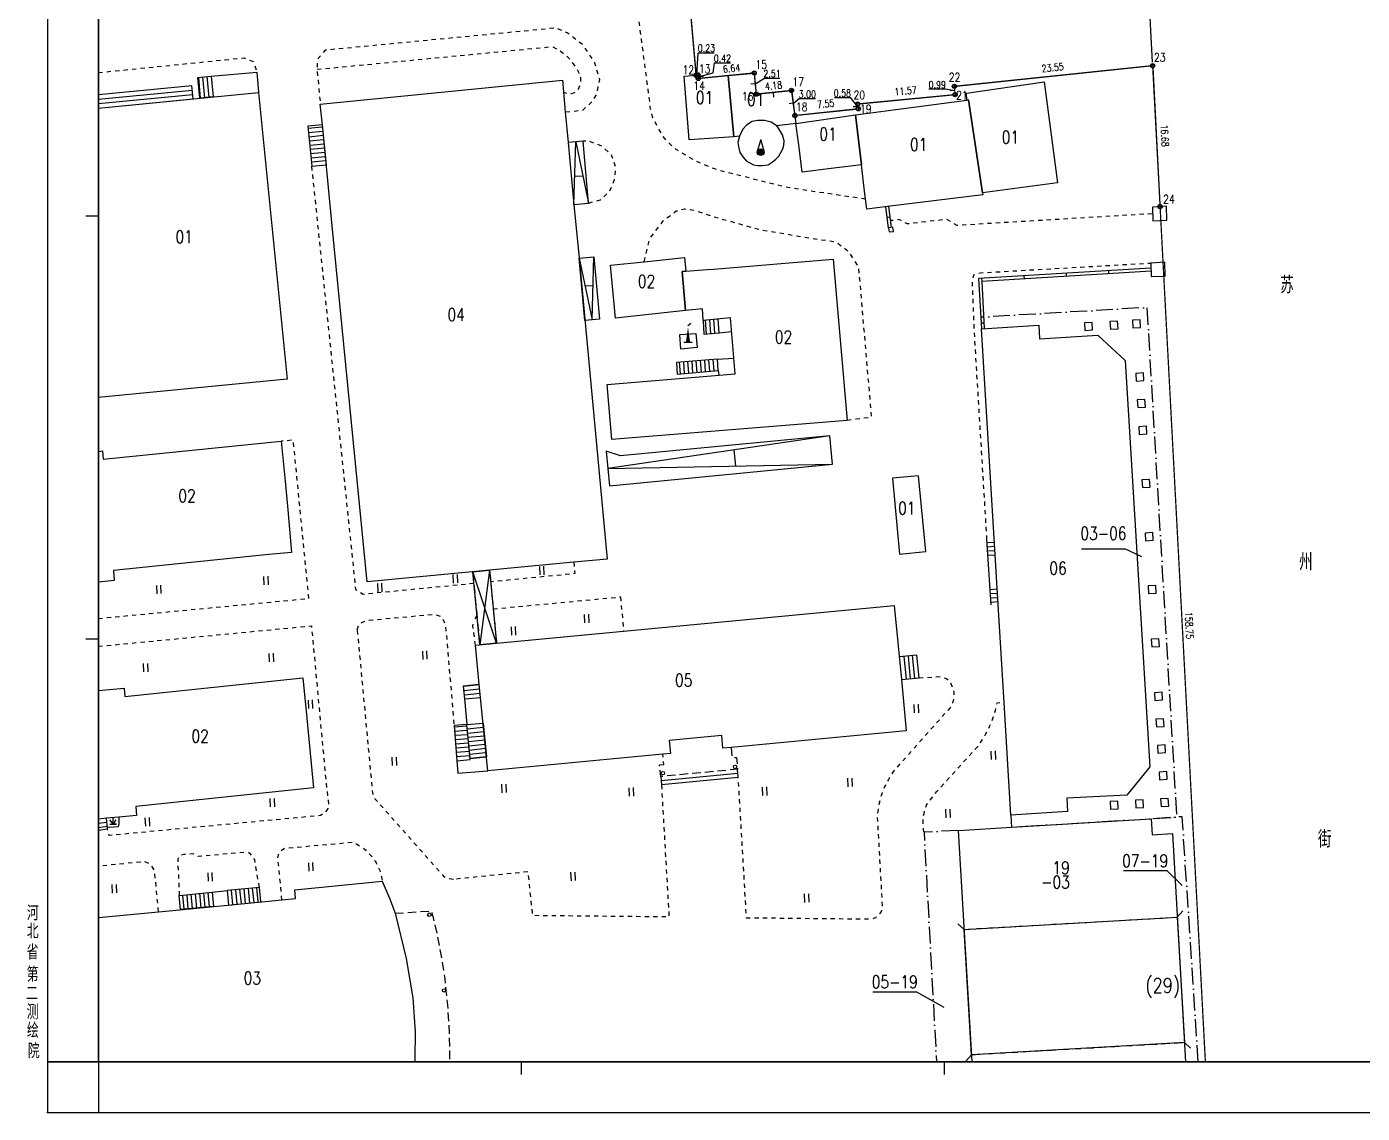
# Model space of a CAD drawing. Extents: x -9390 to -4743, y 24196 to 25839.
# Drawn here: x -7251.2 to -6935.4, y 24814.1 to 25071 of the extents above; entities that cross this region are included whole.
import ezdxf
from ezdxf.enums import TextEntityAlignment as Align

# ---------------------------------------------------------------- set-up
doc = ezdxf.new("R2010")
doc.units = 0
doc.header["$MEASUREMENT"] = 0
for name, pattern in [('X5', [3, 2, -1]), ('X6', [2, 1, -1]), ('X87', [7, 5, -2]), ('X94', [6, 4, -1, 0, -1])]:
    doc.linetypes.add(name, pattern=pattern)
doc.layers.get('0').update_dxf_attribs({"linetype": 'CONTINUOUS'})
for name, color, linetype in [('BOUND', 7, 'CONTINUOUS'), ('DLDW', 14, 'CONTINUOUS'), ('DLSS', 5, 'CONTINUOUS'), ('JMD', 6, 'CONTINUOUS'), ('JZD', 1, 'CONTINUOUS'), ('TK', 7, 'CONTINUOUS'), ('YZH', 2, 'CONTINUOUS'), ('ZBTZ', 5, 'CONTINUOUS'), ('飘楼', 20, 'CONTINUOUS')]:
    doc.layers.add(name, color=color, linetype=linetype)
doc.styles.add('HZ', font='rs', dxfattribs={"width": 0.8, "bigfont": 'hztxt'})
doc.linetypes.add('X71', pattern='A,5,[150,symbolx.shx,S=1,R=0,X=0,Y=1],5', length=10)
doc.linetypes.add('X72', pattern='A,5,[150,symbolx.shx,S=1,R=0,X=0,Y=0],5', length=10)

# ---------------------------------------------------------------- blocks, each defined once
blk = doc.blocks.new('GC095')
for p, q in [((0, 4), (0.7, 4.5)), ((-1, 0), (1, 0)), ((-0.5, 0), (0.5, 0))]:
    blk.add_line(p, q)
blk.add_solid([(-0.5, 0), (0, 3.6), (0.5, 0)])
blk = doc.blocks.new('GC520')
for p, q in [((-0.56, -1), (-0.56, 1)), ((0.44, -1), (0.44, 1))]:
    blk.add_line(p, q)
blk = doc.blocks.new('GC124')
for p, q in [((0, -0.8), (-0.75, 0.2)), ((0, -0.8), (0, 0.8)), ((0, -0.8), (0.75, 0.2)), ((-0.8, -0.8), (0.75, -0.8)), ((0.8, -0.8), (0, -0.8))]:
    blk.add_line(p, q)
blk = doc.blocks.new('GC091')
for p, q in [((-0.79, -0.01), (0.01, 2.79)), ((0.01, 2.79), (0.81, -0.01))]:
    blk.add_line(p, q)
at = {"const_width": 0.8, "flags": 128}
blk.add_lwpolyline([(-0.39, -0.01, 1), (0.41, -0.01, 1)], format="xyb", close=True, dxfattribs=at)
blk.add_circle((0.01, -0.01), 0.8)
blk.add_point((0.01, 2.79))
blk = doc.blocks.new('A$C66C8112C')
at = {"linetype": 'CONTINUOUS'}
for p, q in [((12.15, 424.15), (12.15, 0.15)), ((12.15, 424.15), (12.15, 0.15)), ((524.15, 12.15), (0.15, 12.15)), ((0.15, 12.15), (524.15, 12.15)), ((0.15, 12.15), (524.15, 12.15))]:
    blk.add_line(p, q, dxfattribs=at)
at = {"linetype": 'CONTINUOUS', "const_width": 0.3, "flags": 128}
blk.add_lwpolyline([(0.15, 0.15), (524.15, 0.15), (524.15, 424.15), (0.15, 424.15)], close=True, dxfattribs=at)
at = {"linetype": 'CONTINUOUS', "flags": 128}
for points in [[(9.15, 212.15), (12.15, 212.15)], [(9.15, 112.15), (12.15, 112.15)], [(112.15, 9.15), (112.15, 12.15)], [(212.15, 9.15), (212.15, 12.15)]]:
    blk.add_lwpolyline(points, dxfattribs=at)

msp = doc.modelspace()

# ---------------------------------------------------------------- linework, layer by layer
at = {"linetype": 'CONTINUOUS', "flags": 128}
for points in [[(-7092.72, 25059.54), (-7092.76, 25060.74)], [(-7092.42, 25059.14), (-7091.17, 25059.3)], [(-7078.89, 25057.51), (-7079.99, 25057.38)], [(-7074.66, 25055.45), (-7074.59, 25054.29)], [(-7031.78, 25055.88), (-7032.86, 25055.82)], [(-7070, 25052.87), (-7070.94, 25052.71)], [(-7055.81, 25052.09), (-7054.62, 25052.14)]]:
    msp.add_lwpolyline(points, dxfattribs=at)
at = {"layer": 'BOUND', "linetype": 'CONTINUOUS', "flags": 128}
for points in [[(-7234.21, 25051.76), (-7211.82, 25053.91), (-7212.11, 25057), (-7234.21, 25054.84)], [(-7232.08, 24881.33), (-7232.29, 24883.87), (-7234.21, 24883.67)], [(-7234.21, 24881.07), (-7232.08, 24881.33)]]:
    msp.add_lwpolyline(points, dxfattribs=at)
for points in [[(-7210.67, 25058.98), (-7207.58, 25059.28), (-7207.11, 25054.37), (-7210.21, 25054.07)], [(-7184.68, 25047.47), (-7183.74, 25038.01), (-7180.31, 25038.34), (-7181.26, 25047.8)], [(-7091.05, 24998.32), (-7087.43, 24998.64), (-7087.69, 25001.88), (-7091.24, 25001.56)], [(-7097.37, 24988.84), (-7087.66, 24989.69), (-7087.86, 24992.36), (-7097.57, 24991.59)], [(-7141.73, 24942.48), (-7140.08, 24925.23), (-7144.06, 24924.86), (-7145.71, 24942.1)], [(-7147.94, 24915.08), (-7147.69, 24912.06), (-7143.86, 24912.43), (-7144.15, 24915.48)], [(-7150.11, 24905.77), (-7149.44, 24897.47), (-7146.31, 24897.72), (-7147.12, 24905.99)], [(-7146.34, 24897.99), (-7147.12, 24905.99), (-7143.27, 24906.36), (-7142.49, 24898.4)], [(-7196.15, 24867.51), (-7203.8, 24866.8), (-7203.47, 24863.34), (-7195.83, 24864.07)], [(-7215.08, 24865.63), (-7207.34, 24866.41), (-7207, 24863), (-7214.81, 24862.26)], [(-7029.5, 24857.59), (-6979.18, 24860.47), (-6977.48, 24830.85), (-7027.81, 24827.96)]]:
    msp.add_lwpolyline(points, close=True, dxfattribs=at)
at = {"layer": 'DLDW', "linetype": 'CONTINUOUS', "flags": 128}
for points in [[(-7073.56, 25047.21), (-7073.81, 25047.53), (-7075.19, 25048.45), (-7076.76, 25048.79), (-7078.41, 25048.82), (-7079.68, 25048.53), (-7080.96, 25047.72), (-7081.87, 25046.72), (-7082.66, 25045.09), (-7083, 25043.63), (-7082.89, 25042.62), (-7082.54, 25041.21), (-7081.8, 25040.12), (-7081.05, 25039.28), (-7080.24, 25038.76), (-7079.36, 25038.36), (-7078.29, 25038.15), (-7077.27, 25038.13), (-7075.88, 25038.36), (-7074.92, 25038.92), (-7074.02, 25039.66), (-7073.31, 25040.35), (-7072.39, 25042.11), (-7072.18, 25043), (-7072.1, 25044.01), (-7072.45, 25045.41)], [(-7121.77, 25028.95), (-7118.33, 25029.27), (-7119.58, 25043.93), (-7123.14, 25043.6)], [(-7120.58, 25016.23), (-7117.1, 25016.56), (-7115.77, 25001.82), (-7119.2, 25001.5)]]:
    msp.add_lwpolyline(points, close=True, dxfattribs=at)
for points in [[(-7121.77, 25028.95), (-7121.36, 25043.76), (-7118.33, 25029.27)], [(-7121.58, 25035.61), (-7119.68, 25035.74)], [(-7120.58, 25016.23), (-7117.48, 25001.66), (-7117.1, 25016.56)], [(-7119.19, 25009.7), (-7117.28, 25009.81)], [(-7092.69, 24995.11), (-7096.5, 24994.73), (-7096.75, 24998.23), (-7092.95, 24998.42), (-7092.69, 24995.11)], [(-7110.77, 24969.56), (-7114.19, 24970.63), (-7113.41, 24962.48), (-7060.64, 24967.53), (-7061.29, 24974.3), (-7110.77, 24969.56)], [(-7061.29, 24974.3), (-7113.8, 24966.56), (-7060.64, 24967.53)], [(-7083.96, 24970.96), (-7083.56, 24967.11)]]:
    msp.add_lwpolyline(points, dxfattribs=at)
at = {"layer": 'DLSS', "linetype": 'X6', "flags": 128}
for points in [[(-7052.85, 25030.2), (-7071.29, 25032.95), (-7086.78, 25036.81), (-7089.6, 25037.75), (-7093, 25039.18), (-7097.65, 25041.96), (-7099.85, 25043.93), (-7100.83, 25045.26), (-7101.91, 25047.08), (-7103.18, 25049.67), (-7103.66, 25051.52), (-7103.88, 25053.34), (-7107.37, 25079.87), (-7096.11, 25096.18)], [(-7123.76, 25050.87), (-7119.67, 25051.24), (-7117.58, 25053.18), (-7116.43, 25054.88), (-7115.7, 25058.46), (-7116.82, 25062.43), (-7119.63, 25066.65), (-7123.41, 25069.56), (-7126.1, 25070.66), (-7180.62, 25065.41), (-7182.46, 25063.22), (-7182.51, 25060.91), (-7181.74, 25052.69)], [(-7234.21, 25060.13), (-7199.77, 25063.62), (-7197.59, 25062.73), (-7196.72, 25060.22)], [(-7182.51, 25060.91), (-7126.96, 25066.27), (-7125.2, 25065.42), (-7122.92, 25063.5), (-7121.16, 25061.07), (-7120.71, 25060.22), (-7120.48, 25059.54), (-7120.24, 25058.98), (-7120.22, 25058.27), (-7120.45, 25057.07), (-7120.63, 25056.51), (-7121.34, 25055.58), (-7121.91, 25055.26), (-7122.46, 25055.11), (-7123.02, 25055.07), (-7123.41, 25055.13), (-7124.16, 25055.45)], [(-7118.33, 25029.27), (-7115.47, 25030.09), (-7113.29, 25032.1), (-7112.17, 25034.88), (-7111.9, 25037.85), (-7112.92, 25040.64), (-7115.08, 25042.69), (-7117.85, 25043.79), (-7119.58, 25043.93)], [(-7145.44, 24939.34), (-7171.58, 24936.79), (-7173.32, 24937.84), (-7183.74, 25038.01)], [(-7105.18, 25015.43), (-7104.33, 25019.13), (-7103.72, 25021.04), (-7100.61, 25025.17), (-7097.59, 25027.42), (-7095.67, 25027.91), (-7093.08, 25027.54), (-7089.21, 25026.21), (-7077.67, 25022.97), (-7065.57, 25020.97), (-7059.85, 25020.12), (-7056.95, 25017.98), (-7054.52, 25014.1), (-7051.48, 24978.64), (-7057.21, 24977.91)], [(-6985.1, 25026.76), (-7031.16, 25023.99), (-7033.67, 25025.43), (-7043.04, 25024.34), (-7044.86, 25025.37), (-7046.91, 25025.13)], [(-7024.14, 24949.72), (-7027.16, 24999.48), (-7027.59, 25010.92), (-7027.26, 25012.29), (-7025.65, 25012.8), (-6985.43, 25015.11)], [(-7234.21, 24931.1), (-7184.45, 24935.82), (-7188.13, 24973.24), (-7190.97, 24972.99)], [(-7121.83, 24944.38), (-7121.57, 24941.68), (-7141.46, 24939.73)], [(-7140.85, 24933.35), (-7110.8, 24936.18)], [(-7110.8, 24936.18), (-7110.03, 24928.08)], [(-7173.04, 24928.39), (-7172.56, 24929.78), (-7170.9, 24930.62), (-7154.75, 24932.09), (-7152.99, 24931.48), (-7152.17, 24929.63), (-7150.11, 24905.77)], [(-7144.72, 24931.8), (-7144.85, 24931.65), (-7145.44, 24930.55)], [(-7234.21, 24924.51), (-7183.84, 24929.35), (-7180.37, 24892.04)], [(-7173.01, 24928.27), (-7169.41, 24889.77), (-7168.84, 24888.47), (-7152.6, 24870.17), (-7152.16, 24869.94), (-7151.7, 24869.74), (-7151.22, 24869.6), (-7150.73, 24869.51), (-7150.23, 24869.47), (-7149.73, 24869.48), (-7149.58, 24869.49)], [(-7145.05, 24924.76), (-7145.67, 24929.31), (-7145.44, 24930.55)], [(-7040.2, 24917.02), (-7035.76, 24917.34), (-7035.26, 24917.3), (-7034.76, 24917.22), (-7034.28, 24917.08), (-7033.82, 24916.9), (-7033.38, 24916.66), (-7033.1, 24916.49), (-7032.23, 24914.65), (-7032.21, 24914.57), (-7032.08, 24914.09), (-7032, 24913.6), (-7031.96, 24913.1), (-7031.97, 24912.6), (-7032.03, 24912.1), (-7032.14, 24911.61), (-7032.29, 24911.14), (-7032.48, 24910.68), (-7032.72, 24910.24), (-7032.99, 24909.82), (-7033.31, 24909.43), (-7033.66, 24909.08), (-7045.82, 24895.44), (-7046.06, 24895.12), (-7046.36, 24894.72), (-7046.64, 24894.31), (-7046.92, 24893.89), (-7047.18, 24893.47), (-7047.44, 24893.03), (-7047.68, 24892.6), (-7047.91, 24892.15), (-7048.13, 24891.71), (-7048.34, 24891.25), (-7048.54, 24890.79), (-7048.73, 24890.33), (-7048.9, 24889.86), (-7049.07, 24889.39), (-7049.22, 24888.91), (-7049.36, 24888.43), (-7049.49, 24887.95), (-7049.6, 24887.46), (-7049.71, 24886.97), (-7049.8, 24886.48), (-7049.88, 24885.99), (-7049.94, 24885.49), (-7050, 24885), (-7050.04, 24884.5), (-7050.07, 24884), (-7048.92, 24863.28), (-7048.92, 24863.24), (-7048.93, 24862.74), (-7049.02, 24862.25), (-7049.19, 24861.78), (-7049.43, 24861.34), (-7049.74, 24860.95), (-7050.11, 24860.61), (-7050.53, 24860.34), (-7050.99, 24860.14), (-7051.47, 24860.01), (-7051.97, 24859.97), (-7080.99, 24860.27), (-7082.93, 24893.48)], [(-7039.02, 24880.55), (-7039.11, 24881.04), (-7039.18, 24881.53), (-7039.23, 24882.03), (-7039.25, 24882.53), (-7039.25, 24883.03), (-7039.23, 24883.53), (-7039.18, 24884.03), (-7039.11, 24884.52), (-7039.02, 24885.01), (-7038.9, 24885.5), (-7038.76, 24885.98), (-7038.6, 24886.45), (-7038.42, 24886.92), (-7038.21, 24887.37), (-7038.19, 24887.43), (-7036, 24890.17), (-7026.32, 24900.85), (-7026.02, 24901.25), (-7025.73, 24901.66), (-7025.45, 24902.07), (-7025.18, 24902.49), (-7024.91, 24902.91), (-7024.66, 24903.34), (-7024.41, 24903.78), (-7024.17, 24904.22), (-7023.94, 24904.66), (-7023.72, 24905.11), (-7023.51, 24905.56), (-7023.31, 24906.02), (-7023.12, 24906.48), (-7022.93, 24906.95), (-7022.76, 24907.42), (-7022.59, 24907.89), (-7022.44, 24908.36), (-7022.29, 24908.84), (-7022.15, 24909.32), (-7022.03, 24909.81), (-7021.91, 24910.29), (-7021.8, 24910.78), (-7021.73, 24911.15), (-7020.11, 24911.24)], [(-7180.38, 24892.15), (-7179.74, 24886.77), (-7179.77, 24886.66), (-7179.96, 24886.2), (-7180.21, 24885.77), (-7180.52, 24885.37), (-7180.87, 24885.02), (-7181.28, 24884.73), (-7181.71, 24884.49), (-7231.64, 24879.79), (-7232.08, 24881.33)], [(-7101.1, 24891.74), (-7099.31, 24860.52), (-7131.54, 24860.84), (-7132.6, 24871.2), (-7149.58, 24869.49)], [(-7190.81, 24864.55), (-7191.78, 24874.68), (-7191.46, 24875.94), (-7190.15, 24876.78), (-7174.03, 24878.21), (-7173.58, 24878), (-7173.14, 24877.77), (-7172.7, 24877.53), (-7172.28, 24877.26), (-7171.87, 24876.98), (-7171.47, 24876.68), (-7171.08, 24876.36), (-7170.71, 24876.02), (-7170.35, 24875.67), (-7170.01, 24875.31), (-7169.68, 24874.93), (-7169.37, 24874.54), (-7169.08, 24874.13), (-7168.81, 24873.71), (-7168.55, 24873.29), (-7168.31, 24872.85), (-7168.09, 24872.4), (-7167.89, 24871.94), (-7167.71, 24871.47), (-7167.56, 24871), (-7167.42, 24870.52), (-7167.3, 24870.03), (-7167.2, 24869.54), (-7167.12, 24869.05), (-7167.11, 24868.95)], [(-7196.15, 24867.51), (-7197.23, 24874.06), (-7197.88, 24875.01), (-7198.4, 24875.6), (-7199.32, 24875.82), (-7210.59, 24874.82), (-7211.14, 24875.14), (-7211.72, 24875.42), (-7212.62, 24875.38), (-7214.03, 24875.27), (-7215.04, 24875.01), (-7215.46, 24874.16), (-7215.08, 24865.63)], [(-7220, 24861.76), (-7220.93, 24871.53), (-7221.81, 24872.91), (-7223.35, 24873.59), (-7234.21, 24872.51)]]:
    msp.add_lwpolyline(points, dxfattribs=at)
at = {"layer": 'JMD', "linetype": 'CONTINUOUS'}
for points in [[(-7181.74, 25052.69), (-7124.52, 25058.31), (-7123.82, 25050.86), (-7123.14, 25043.6), (-7121.77, 25028.95), (-7120.58, 25016.23), (-7113.92, 24945.14), (-7121.83, 24944.38), (-7170.67, 24939.71), (-7178.92, 25023.94), (-7181.26, 25047.8)], [(-7092.92, 25059.52), (-7092.47, 25059.58), (-7092.39, 25058.74), (-7085.33, 25059.43), (-7085.33, 25059.43), (-7083.99, 25044.98), (-7094.52, 25044.22), (-7095.75, 25059.25)], [(-7085.33, 25059.43), (-7085.33, 25059.43), (-7079.17, 25060.03), (-7078.68, 25055.05), (-7070.36, 25055.91), (-7069.3, 25048.09), (-7073.81, 25047.53), (-7075.19, 25048.45), (-7076.76, 25048.79), (-7078.41, 25048.82), (-7079.68, 25048.53), (-7080.96, 25047.72), (-7081.87, 25046.72), (-7082.66, 25045.09), (-7083.99, 25044.98)], [(-7029.01, 25055.3), (-7010.59, 25057.95), (-7007.48, 25034.09), (-7025.19, 25031.68), (-7028.47, 25053.7), (-7028.91, 25053.65)], [(-7055.2, 25050.12), (-7028.91, 25053.65), (-7028.47, 25053.7), (-7025.19, 25031.68), (-7025.14, 25031.23), (-7047.68, 25028.45), (-7052.57, 25027.85), (-7053.08, 25032.12), (-7053.83, 25038.35)], [(-7069.3, 25048.09), (-7055.2, 25050.12), (-7053.83, 25038.35), (-7060.31, 25037.55), (-7067.8, 25036.63), (-7068.63, 25043.06)], [(-7113.94, 24986.37), (-7083.68, 24988.92), (-7084.77, 25002.14), (-7091.24, 25001.56), (-7091.38, 25004.29), (-7095.41, 25003.86), (-7096.23, 25013.08), (-7095.35, 25013.15), (-7090.26, 25013.57), (-7088.8, 25013.68), (-7060.51, 25015.99), (-7057.21, 24977.91), (-7112.82, 24973.39)], [(-7113.14, 25014.62), (-7105.18, 25015.43), (-7095.63, 25016.41), (-7095.35, 25013.15), (-7096.23, 25013.08), (-7095.41, 25003.86), (-7111.96, 25002.08)], [(-7025.47, 24999.58), (-7011.9, 25000.41), (-7011.71, 24997.18), (-6997.91, 24998.05), (-6991.49, 24992.06), (-6985.65, 24895.98), (-6991.04, 24889.35), (-7005.23, 24888.62), (-7005.07, 24885.43), (-7018.49, 24884.61), (-7020.11, 24911.24), (-7021.51, 24934.39)], [(-7145.05, 24924.76), (-7110.03, 24928.08), (-7046.05, 24934.14), (-7044.38, 24916.62), (-7043.24, 24904.56), (-7084.61, 24900.58), (-7086.57, 24900.39), (-7086.86, 24903.39), (-7099.26, 24902.2), (-7098.97, 24899.2), (-7100.79, 24899.02), (-7142.17, 24895.05), (-7144.15, 24915.48)]]:
    msp.add_lwpolyline(points, close=True, dxfattribs=at)
for points in [[(-7234.21, 25051.76), (-7196.33, 25055.4), (-7189.54, 24987.62), (-7234.21, 24983.36)], [(-7234.21, 24970.59), (-7233.26, 24970.7), (-7233.11, 24968.72), (-7190.97, 24972.99), (-7190.07, 24963.51), (-7189.43, 24956.77), (-7188.54, 24946.72), (-7193.93, 24946.18), (-7230.62, 24942.39), (-7230.47, 24940.1), (-7234.21, 24939.7)], [(-7234.21, 24914.03), (-7228.09, 24914.6), (-7227.93, 24912.62), (-7185.85, 24917.02), (-7184.95, 24907.54), (-7184.31, 24900.93), (-7183.35, 24891.01), (-7225.35, 24886.63), (-7225.19, 24884.53), (-7229.38, 24884.15), (-7232.29, 24883.87), (-7234.21, 24883.67)], [(-7030.9, 24880.99), (-7018.31, 24881.75), (-6985.34, 24883.73), (-6985.12, 24879.95), (-6980.31, 24880.22), (-6977.22, 24826.26)], [(-7027.64, 24826.26), (-7030.9, 24880.99)], [(-7234.21, 24860.4), (-7220, 24861.76), (-7214.93, 24862.24), (-7195.59, 24864.1), (-7190.81, 24864.55), (-7187.58, 24864.86), (-7187.78, 24866.93), (-7167.11, 24868.95), (-7165.36, 24864.97), (-7164.07, 24861.41), (-7161.45, 24850.74), (-7159.85, 24841.38), (-7159.33, 24833.4), (-7159.4, 24826.99), (-7159.43, 24826.26)]]:
    msp.add_lwpolyline(points, dxfattribs=at)
at = {"layer": 'JMD', "linetype": 'CONTINUOUS', "flags": 128}
msp.add_lwpolyline([(-7044.79, 24946.31), (-7038.62, 24946.9), (-7040.31, 24964.82), (-7046.49, 24964.23)], close=True, dxfattribs=at)
at = {"layer": 'JZD', "linetype": 'CONTINUOUS', "const_width": 0.3, "flags": 128}
for points in [[(-7096.44, 25099.49), (-7092.96, 25060.02)], [(-7091.89, 25058.79), (-7079.67, 25059.99)], [(-7031.33, 25056.93), (-6985.47, 25061.72)], [(-6984.95, 25061.27), (-6983.24, 25028.97)], [(-7092.42, 25059.58), (-7092.97, 25059.52)], [(-7092.42, 25059.08), (-7092.44, 25059.24)], [(-7079.12, 25059.54), (-7078.73, 25055.55)], [(-7078.18, 25055.1), (-7070.86, 25055.86)], [(-7070.29, 25055.42), (-7069.62, 25050.47)], [(-7054.21, 25052.76), (-7032.18, 25054.86)], [(-7031.72, 25055.4), (-7031.79, 25056.38)], [(-7069.06, 25050.03), (-7055.04, 25051.52)], [(-7054.62, 25052.06), (-7054.64, 25052.22)]]:
    msp.add_lwpolyline(points, dxfattribs=at)
at = {"layer": 'JZD', "linetype": 'X71', "flags": 128}
for points in [[(-7096.44, 25099.49), (-7092.96, 25060.02)], [(-7031.33, 25056.93), (-6985.47, 25061.72)], [(-7070.29, 25055.42), (-7069.62, 25050.47)], [(-7054.21, 25052.76), (-7032.18, 25054.86)], [(-7069.06, 25050.03), (-7055.04, 25051.52)]]:
    msp.add_lwpolyline(points, dxfattribs=at)
at = {"layer": 'JZD', "linetype": 'CONTINUOUS', "flags": 128}
for points in [[(-6984.98, 25062.56), (-6985.84, 25079.2)], [(-7092.74, 25059.58), (-7092.41, 25064.79), (-7088.65, 25064.79)], [(-7092.44, 25059.16), (-7088.88, 25060.11), (-7088.54, 25062.47), (-7084.76, 25062.47)], [(-7078.92, 25057.48), (-7076.75, 25058.84), (-7073.11, 25058.84)], [(-7069.92, 25052.86), (-7068.53, 25053.97), (-7064.69, 25053.97)], [(-7060.2, 25054.27), (-7056.48, 25054.27), (-7054.77, 25052.07)], [(-7037.86, 25056.27), (-7033.95, 25056.27), (-7031.82, 25055.89)], [(-7001.76, 24947.58), (-6991.49, 24947.58), (-6987.58, 24945.71)], [(-6991.88, 24871.51), (-6981.59, 24871.51), (-6978.03, 24867.96)], [(-7051.1, 24842.85), (-7040.78, 24842.85), (-7034.36, 24839.19)]]:
    msp.add_lwpolyline(points, dxfattribs=at)
at = {"layer": 'JZD', "linetype": 'X72', "flags": 128}
for points in [[(-6984.95, 25061.27), (-6983.24, 25028.97)], [(-7091.89, 25058.79), (-7079.67, 25059.99)]]:
    msp.add_lwpolyline(points, dxfattribs=at)
at = {"layer": 'JZD', "linetype": 'X87', "const_width": 0.3, "flags": 128}
msp.add_lwpolyline([(-6983.19, 25027.97), (-6972.51, 24826.26)], dxfattribs=at)
msp.add_lwpolyline([(-6983.19, 25027.97), (-6972.51, 24826.26)], dxfattribs=at)
at = {"layer": 'JZD', "linetype": 'CONTINUOUS'}
for centre, radius in [((-7092.47, 25059.58), 0.5), ((-7079.17, 25060.03), 0.5), ((-7079.17, 25060.03), 0.4), ((-7079.17, 25060.03), 0.4), ((-6984.98, 25061.77), 0.5), ((-6984.98, 25061.77), 0.4), ((-6984.98, 25061.77), 0.4), ((-6984.98, 25061.77), 0.4), ((-7092.92, 25059.52), 0.5), ((-7092.92, 25059.52), 0.4), ((-7092.92, 25059.52), 0.4), ((-7092.39, 25058.74), 0.5), ((-7092.47, 25059.58), 0.4), ((-7092.47, 25059.58), 0.4), ((-7092.39, 25058.74), 0.4), ((-7092.39, 25058.74), 0.4), ((-7031.83, 25056.87), 0.5), ((-7031.83, 25056.87), 0.4), ((-7031.83, 25056.87), 0.4), ((-7078.68, 25055.05), 0.5), ((-7078.68, 25055.05), 0.4), ((-7078.68, 25055.05), 0.4), ((-7070.36, 25055.91), 0.5), ((-7070.36, 25055.91), 0.4), ((-7070.36, 25055.91), 0.4), ((-7031.68, 25054.9), 0.5), ((-7031.68, 25054.9), 0.4), ((-7031.68, 25054.9), 0.4), ((-7054.71, 25052.71), 0.5), ((-7054.71, 25052.71), 0.4), ((-7054.71, 25052.71), 0.4), ((-7054.54, 25051.57), 0.5), ((-7054.54, 25051.57), 0.4), ((-7054.54, 25051.57), 0.4), ((-7069.56, 25049.97), 0.5), ((-7069.56, 25049.97), 0.4), ((-7069.56, 25049.97), 0.4), ((-6983.21, 25028.47), 0.5), ((-6983.21, 25028.47), 0.4), ((-6983.21, 25028.47), 0.4)]:
    msp.add_circle(centre, radius, dxfattribs=at)
at = {"layer": 'JZD', "color": 7, "linetype": 'CONTINUOUS'}
for p in [(-6984.98, 25061.77), (-6984.98, 25061.77), (-6984.98, 25061.77), (-7079.17, 25060.03), (-7079.17, 25060.03), (-7079.17, 25060.03), (-7079.17, 25060.03), (-7079.17, 25060.03), (-7079.17, 25060.03), (-7069.56, 25049.97), (-7069.56, 25049.97), (-7069.56, 25049.97), (-7069.56, 25049.97), (-7069.56, 25049.97), (-7069.56, 25049.97)]:
    msp.add_point(p, dxfattribs=at)
at = {"layer": 'JZD', "linetype": 'CONTINUOUS'}
for p in [(-7092.92, 25059.52), (-7092.92, 25059.52), (-7092.92, 25059.52), (-7092.92, 25059.52), (-7092.92, 25059.52), (-7092.92, 25059.52), (-7092.47, 25059.58), (-7092.47, 25059.58), (-7092.47, 25059.58), (-7092.47, 25059.58), (-7092.47, 25059.58), (-7092.47, 25059.58), (-7092.39, 25058.74), (-7092.39, 25058.74), (-7092.39, 25058.74), (-7092.39, 25058.74), (-7092.39, 25058.74), (-7092.39, 25058.74), (-7078.68, 25055.05), (-7078.68, 25055.05), (-7078.68, 25055.05), (-7078.68, 25055.05), (-7078.68, 25055.05), (-7078.68, 25055.05), (-7070.36, 25055.91), (-7070.36, 25055.91), (-7070.36, 25055.91), (-7070.36, 25055.91), (-7070.36, 25055.91), (-7070.36, 25055.91), (-7031.83, 25056.87), (-7031.83, 25056.87), (-7031.83, 25056.87), (-7031.68, 25054.9), (-7031.68, 25054.9), (-7031.68, 25054.9), (-7031.68, 25054.9), (-7031.68, 25054.9), (-7031.68, 25054.9), (-7054.71, 25052.71), (-7054.71, 25052.71), (-7054.71, 25052.71), (-7054.71, 25052.71), (-7054.71, 25052.71), (-7054.71, 25052.71), (-7054.54, 25051.57), (-7054.54, 25051.57), (-7054.54, 25051.57), (-7054.54, 25051.57), (-7054.54, 25051.57), (-7054.54, 25051.57), (-6983.21, 25028.47), (-6983.21, 25028.47), (-6983.21, 25028.47)]:
    msp.add_point(p, dxfattribs=at)
at = {"layer": 'TK', "linetype": 'CONTINUOUS'}
for q in [(-7234.21, 25226.26), (-7234.21, 25226.26), (-6734.21, 24826.26), (-6734.21, 24826.26)]:
    msp.add_line((-7234.21, 24826.26), q, dxfattribs=at)
msp.add_point((-7246.21, 24814.26), dxfattribs=at)
at = {"layer": 'YZH', "linetype": 'CONTINUOUS'}
for p, q in [((-7210.57, 25058.99), (-7210.11, 25054.08)), ((-7209.57, 25059.09), (-7209.11, 25054.17)), ((-7208.58, 25059.19), (-7208.11, 25054.27)), ((-7234.21, 25053.82), (-7212.02, 25055.97)), ((-7234.21, 25052.79), (-7211.92, 25054.94)), ((-7184.63, 25046.96), (-7181.21, 25047.3)), ((-7184.53, 25045.97), (-7181.11, 25046.3)), ((-7184.43, 25044.97), (-7181.01, 25045.31)), ((-7184.33, 25043.98), (-7180.91, 25044.31)), ((-7184.24, 25042.98), (-7180.81, 25043.32)), ((-7184.14, 25041.99), (-7180.71, 25042.32)), ((-7184.04, 25040.99), (-7180.61, 25041.33)), ((-7183.94, 25040), (-7180.51, 25040.33)), ((-7183.84, 25039), (-7180.41, 25039.34)), ((-7090.47, 24998.37), (-7090.68, 25001.61)), ((-7089.46, 24998.46), (-7089.68, 25001.7)), ((-7088.45, 24998.55), (-7088.69, 25001.79)), ((-7096.63, 24988.91), (-7096.84, 24991.65)), ((-7095.63, 24988.99), (-7095.84, 24991.73)), ((-7094.64, 24989.08), (-7094.84, 24991.81)), ((-7093.64, 24989.17), (-7093.85, 24991.89)), ((-7092.64, 24989.25), (-7092.85, 24991.96)), ((-7091.65, 24989.34), (-7091.85, 24992.04)), ((-7090.65, 24989.43), (-7090.85, 24992.12)), ((-7089.65, 24989.51), (-7089.86, 24992.2)), ((-7088.66, 24989.6), (-7088.86, 24992.28)), ((-7140.08, 24925.23), (-7145.71, 24942.1)), ((-7141.73, 24942.48), (-7144.06, 24924.86)), ((-7147.93, 24915.05), (-7144.15, 24915.45)), ((-7147.85, 24914.06), (-7144.05, 24914.44)), ((-7147.77, 24913.06), (-7143.95, 24913.44)), ((-7150.09, 24905.47), (-7147.09, 24905.68)), ((-7147.03, 24904.99), (-7143.17, 24905.37)), ((-7150.01, 24904.47), (-7147, 24904.69)), ((-7149.93, 24903.47), (-7146.9, 24903.69)), ((-7149.84, 24902.47), (-7146.8, 24902.7)), ((-7146.93, 24903.99), (-7143.08, 24904.37)), ((-7146.83, 24902.99), (-7142.98, 24903.38)), ((-7146.73, 24901.99), (-7142.88, 24902.38)), ((-7149.76, 24901.47), (-7146.7, 24901.7)), ((-7149.68, 24900.47), (-7146.61, 24900.71)), ((-7149.6, 24899.47), (-7146.51, 24899.71)), ((-7146.63, 24900.99), (-7142.79, 24901.39)), ((-7146.54, 24899.99), (-7142.69, 24900.39)), ((-7146.44, 24898.99), (-7142.59, 24899.4)), ((-7149.52, 24898.47), (-7146.41, 24898.71)), ((-7146.34, 24897.99), (-7142.49, 24898.4)), ((-7232.21, 24882.87), (-7234.21, 24882.65)), ((-7232.12, 24881.88), (-7234.21, 24881.63)), ((-7214.31, 24865.7), (-7214.03, 24862.33)), ((-7213.31, 24865.81), (-7213.03, 24862.43)), ((-7212.32, 24865.91), (-7212.02, 24862.52)), ((-7211.32, 24866.01), (-7211.02, 24862.62)), ((-7210.33, 24866.11), (-7210.01, 24862.71)), ((-7209.33, 24866.21), (-7209.01, 24862.81)), ((-7208.34, 24866.31), (-7208, 24862.91)), ((-7202.8, 24866.89), (-7202.47, 24863.44)), ((-7201.8, 24866.98), (-7201.48, 24863.53)), ((-7200.81, 24867.08), (-7200.48, 24863.63)), ((-7199.81, 24867.17), (-7199.48, 24863.72)), ((-7198.82, 24867.26), (-7198.49, 24863.82)), ((-7197.82, 24867.36), (-7197.49, 24863.91)), ((-7196.83, 24867.45), (-7196.5, 24864.01))]:
    msp.add_line(p, q, dxfattribs=at)
at = {"layer": 'YZH', "linetype": 'X5'}
for p, q in [((-7145.71, 24942.1), (-7144.06, 24924.86)), ((-7141.73, 24942.48), (-7140.08, 24925.23)), ((-6979.18, 24860.47), (-6977.85, 24861.96)), ((-7031, 24858.92), (-7029.5, 24857.59)), ((-7029.5, 24857.59), (-6979.18, 24860.47)), ((-7027.81, 24827.96), (-6977.48, 24830.85)), ((-6977.48, 24830.85), (-6975.99, 24829.51)), ((-7029.14, 24826.47), (-7027.81, 24827.96))]:
    msp.add_line(p, q, dxfattribs=at)
at = {"layer": 'YZH', "linetype": 'CONTINUOUS', "flags": 128}
for points in [[(-7207.58, 25059.28), (-7196.72, 25060.22), (-7196.33, 25055.4)], [(-7234.21, 25051.76), (-7211.82, 25053.91), (-7212.11, 25057)], [(-7210.67, 25058.98), (-7207.58, 25059.28), (-7207.11, 25054.37), (-7210.21, 25054.07)], [(-7184.68, 25047.47), (-7183.74, 25038.01), (-7180.31, 25038.34), (-7181.26, 25047.8)], [(-7047.4, 25023.45), (-7048.05, 25028.4)], [(-7047.73, 25025.93), (-7047.03, 25026.02)], [(-7046.71, 25023.54), (-7047.36, 25028.49)], [(-6985.39, 25013.86), (-7026.11, 25011.44), (-7025.47, 24999.58)], [(-6985.35, 25013.16), (-7025.38, 25010.78), (-7024.77, 24999.62)], [(-6995.33, 25012.57), (-6995.37, 25013.27)], [(-7025.28, 25010.79), (-7025.32, 25011.49)], [(-7015.29, 25011.38), (-7015.34, 25012.08)], [(-7005.31, 25011.98), (-7005.35, 25012.68)], [(-7091.05, 24998.32), (-7087.43, 24998.64), (-7087.69, 25001.88), (-7091.24, 25001.56)], [(-7024.84, 25000.9), (-7025.54, 25000.86)], [(-7000.99, 24999.18), (-6999.18, 24999.28), (-6999.28, 25001.09), (-7001.09, 25000.99), (-7000.99, 24999.18)], [(-6994.97, 24999.49), (-6993.16, 24999.59), (-6993.27, 25001.4), (-6995.07, 25001.3), (-6994.97, 24999.49)], [(-6989.62, 24999.79), (-6987.81, 24999.89), (-6987.91, 25001.7), (-6989.72, 25001.59), (-6989.62, 24999.79)], [(-7087.43, 24998.64), (-7084.51, 24998.9)], [(-7097.37, 24988.84), (-7087.66, 24989.69), (-7087.86, 24992.36), (-7097.57, 24991.59)], [(-7087.86, 24992.36), (-7083.99, 24992.64)], [(-7087.66, 24989.69), (-7087.56, 24988.59)], [(-6988.88, 24987.21), (-6987.07, 24987.31), (-6987.17, 24989.12), (-6988.98, 24989.01), (-6988.88, 24987.21)], [(-6988.51, 24980.94), (-6986.7, 24981.04), (-6986.8, 24982.85), (-6988.61, 24982.74), (-6988.51, 24980.94)], [(-6988.14, 24974.61), (-6986.33, 24974.71), (-6986.43, 24976.52), (-6988.24, 24976.42), (-6988.14, 24974.61)], [(-6987.4, 24962.05), (-6985.59, 24962.15), (-6985.7, 24963.96), (-6987.5, 24963.86), (-6987.4, 24962.05)], [(-7023.14, 24934.3), (-7024.14, 24949.72)], [(-6986.66, 24949.46), (-6984.86, 24949.57), (-6984.96, 24951.37), (-6986.77, 24951.27), (-6986.66, 24949.46)], [(-7024.09, 24949.04), (-7022.41, 24949.14)], [(-7024.03, 24948.04), (-7022.35, 24948.14)], [(-7023.96, 24947.04), (-7022.29, 24947.15)], [(-7023.9, 24946.05), (-7022.23, 24946.15)], [(-7023.38, 24937.96), (-7021.74, 24938.06)], [(-7023.31, 24936.96), (-7021.68, 24937.06)], [(-6985.93, 24936.99), (-6984.13, 24937.09), (-6984.23, 24938.9), (-6986.04, 24938.8), (-6985.93, 24936.99)], [(-7023.25, 24935.96), (-7021.61, 24936.06)], [(-7023.19, 24934.96), (-7021.55, 24935.06)], [(-6985.19, 24924.38), (-6983.39, 24924.48), (-6983.49, 24926.29), (-6985.3, 24926.18), (-6985.19, 24924.38)], [(-7040.71, 24922.39), (-7044.89, 24921.99)], [(-7043.19, 24916.73), (-7043.7, 24922.11)], [(-7042.19, 24916.83), (-7042.7, 24922.2)], [(-7041.2, 24916.92), (-7041.71, 24922.3)], [(-7040.2, 24917.02), (-7040.71, 24922.39)], [(-7147.94, 24915.08), (-7147.69, 24912.06), (-7143.86, 24912.43), (-7144.15, 24915.48)], [(-7044.38, 24916.62), (-7040.2, 24917.02)], [(-7147.69, 24912.06), (-7147.12, 24905.99)], [(-6984.46, 24911.72), (-6982.65, 24911.82), (-6982.75, 24913.63), (-6984.56, 24913.53), (-6984.46, 24911.72)], [(-7150.11, 24905.77), (-7149.44, 24897.47), (-7146.31, 24897.72), (-7147.12, 24905.99)], [(-7146.34, 24897.99), (-7147.12, 24905.99), (-7143.27, 24906.36), (-7142.49, 24898.4)], [(-6984.08, 24905.46), (-6982.28, 24905.56), (-6982.38, 24907.36), (-6984.19, 24907.26), (-6984.08, 24905.46)], [(-6983.72, 24899.27), (-6981.91, 24899.37), (-6982.02, 24901.18), (-6983.82, 24901.08), (-6983.72, 24899.27)], [(-7149.44, 24897.47), (-7149.2, 24894.48), (-7142.17, 24895.05)], [(-7101.28, 24893.71), (-7101.1, 24891.74)], [(-7083.02, 24894.45), (-7101.19, 24892.71)], [(-7082.93, 24893.48), (-7101.1, 24891.74)], [(-7082.93, 24893.48), (-7083.11, 24895.44)], [(-6983.35, 24892.97), (-6981.55, 24893.08), (-6981.65, 24894.88), (-6983.46, 24894.78), (-6983.35, 24892.97)], [(-6994.94, 24885.97), (-6993.14, 24886.08), (-6993.24, 24887.88), (-6995.05, 24887.78), (-6994.94, 24885.97)], [(-6988.93, 24886.29), (-6987.12, 24886.39), (-6987.22, 24888.2), (-6989.03, 24888.1), (-6988.93, 24886.29)], [(-6982.98, 24886.61), (-6981.17, 24886.72), (-6981.28, 24888.52), (-6983.08, 24888.42), (-6982.98, 24886.61)], [(-7232.08, 24881.33), (-7232.29, 24883.87), (-7234.21, 24883.67)], [(-7196.15, 24867.51), (-7203.8, 24866.8), (-7203.47, 24863.34), (-7195.83, 24864.07)], [(-7215.08, 24865.63), (-7207.34, 24866.41), (-7207, 24863), (-7214.81, 24862.26)], [(-7207.34, 24866.41), (-7203.8, 24866.8)]]:
    msp.add_lwpolyline(points, dxfattribs=at)
at = {"layer": 'YZH', "linetype": 'CONTINUOUS'}
for points in [[(-6981.72, 25028.57), (-6985.04, 25028.34), (-6984.93, 25025.12), (-6981.61, 25025.23), (-6981.72, 25028.57)], [(-6982.11, 25015.35), (-6985.43, 25015.11), (-6985.32, 25011.9), (-6982, 25012.01), (-6982.11, 25015.35)]]:
    msp.add_lwpolyline(points, dxfattribs=at)
msp.add_lwpolyline([(-7046.4, 25023.59), (-7047.39, 25023.44), (-7047.24, 25022.45), (-7046.25, 25022.6)], close=True, dxfattribs=at)
at = {"layer": 'YZH', "linetype": 'X5', "flags": 128}
for points in [[(-7084.61, 24900.58), (-7084.38, 24898.15), (-7083.38, 24898.24), (-7083.11, 24895.44), (-7101.28, 24893.71), (-7101.55, 24896.51), (-7100.56, 24896.6), (-7100.79, 24899.03)], [(-7164.07, 24861.41), (-7155.45, 24861.94), (-7154.19, 24856.59), (-7153.09, 24850.88), (-7152.33, 24845.79), (-7151.68, 24839.7), (-7151.28, 24832.99), (-7151.2, 24828.36), (-7151.23, 24826.26)]]:
    msp.add_lwpolyline(points, dxfattribs=at)
at = {"layer": 'YZH', "linetype": 'CONTINUOUS'}
for centre in [(-7083.7, 24896.02), (-7100.75, 24894.52), (-7155.97, 24861.06), (-7152.49, 24843.17)]:
    msp.add_circle(centre, 0.4, dxfattribs=at)
at = {"layer": 'ZBTZ', "linetype": 'CONTINUOUS', "ltscale": 5, "flags": 128}
msp.add_lwpolyline([(-7229.38, 24884.15), (-7229.34, 24882.5), (-7229.53, 24881.86), (-7231.56, 24881.7), (-7232.13, 24881.84)], dxfattribs=at)
at = {"layer": '飘楼', "linetype": 'X94', "flags": 128}
for points in [[(-7018.49, 24884.61), (-7018.31, 24881.77), (-6979.22, 24884.13), (-6986.25, 25004.6), (-7025.63, 25002.3), (-7025.47, 24999.58)], [(-6974.2, 24826.26), (-6977.99, 24884.21), (-6985.34, 24883.73)], [(-7030.9, 24880.99), (-7039.02, 24880.55), (-7036.06, 24826.26)]]:
    msp.add_lwpolyline(points, dxfattribs=at)

# ---------------------------------------------------------------- block references
at = {"layer": 'DLDW', "linetype": 'CONTINUOUS'}
for name, p in [('GC091', (-7077.65, 25041.33)), ('GC095', (-7094.82, 24996.37))]:
    msp.add_blockref(name, p, dxfattribs=at)
at = {"layer": 'TK', "linetype": 'CONTINUOUS'}
msp.add_blockref('A$C66C8112C', (-7246.36, 24814.11), dxfattribs=at)
at = {"layer": 'ZBTZ', "linetype": 'CONTINUOUS', "rotation": 2.361091808748585}
for p in [(-7129.28, 24942.42), (-7194.48, 24940.04), (-7149.74, 24940.49), (-7219.82, 24937.94), (-7167.58, 24938.4), (-7118.69, 24931.05), (-7135.97, 24928.14), (-7193.24, 24921.84), (-7156.94, 24922.41), (-7222.94, 24919.46), (-7183.96, 24910.82), (-7040.75, 24909.78), (-7022.52, 24898.75), (-7164.13, 24897.32), (-7056.44, 24892.33), (-7138.21, 24890.91), (-7108.12, 24890.09), (-7076.6, 24890.25), (-7192.98, 24887.54), (-7222.51, 24882.98), (-7033.24, 24885.01), (-7207.69, 24870), (-7183.88, 24872.38), (-7121.88, 24870.11), (-7230.33, 24867.19), (-7066.68, 24865)]:
    msp.add_blockref('GC520', p, dxfattribs=at)
at = {"layer": 'ZBTZ', "linetype": 'CONTINUOUS'}
msp.add_blockref('GC124', (-7230.73, 24883.25), dxfattribs=at)

# ---------------------------------------------------------------- texts
at = {"layer": 'JMD', "linetype": 'CONTINUOUS', "style": 'HZ', "width": 0.8}
for s, p in [('01', (-7088.84, 25052.73)), ('01', (-7076.76, 25052.25)), ('01', (-7059.65, 25044.11)), ('01', (-7038.24, 25041.63)), ('01', (-7211.87, 25019.81)), ('02', (-7102.56, 25009.27)), ('04', (-7147.58, 25001.41)), ('02', (-7070.19, 24996.11)), ('02', (-7211.19, 24958.59)), ('01', (-7041.04, 24955.65)), ('03-06', (-6991.16, 24949.71)), ('06', (-7005.28, 24941.47)), ('05', (-7093.78, 24915)), ('02', (-7208.1, 24901.76)), ('03', (-7195.76, 24844.59))]:
    msp.add_text(s, height=3, dxfattribs=at).set_placement(p, align=Align.RIGHT)
msp.add_text('01', height=3, dxfattribs=at).set_placement((-7018.6, 25044.85), align=Align.MIDDLE)
for s, height, p in [('07-19', 3, (-6992.19, 24872.27)), ('19', 3, (-7008.68, 24870.65)), ('-03', 3, (-7011.34, 24867.27)), ('05-19', 3, (-7051.39, 24843.67)), ('(29)', 3.5, (-6986.68, 24842.59))]:
    msp.add_text(s, height=height, dxfattribs=at).set_placement(p)
at = {"layer": 'JZD', "color": 7, "linetype": 'CONTINUOUS', "style": 'HZ', "width": 0.8}
for s, p in [('0.23', (-7090.47, 25065.91)), ('0.42', (-7086.69, 25063.5)), ('2.51', (-7074.96, 25059.86)), ('0.99', (-7035.89, 25057.27)), ('3.00', (-7066.61, 25055.02)), ('0.58', (-7058.33, 25055.27))]:
    msp.add_text(s, height=1.7, dxfattribs=at).set_placement(p, align=Align.MIDDLE)
at = {"layer": 'JZD', "linetype": 'CONTINUOUS', "style": 'HZ', "width": 0.8}
for s, p in [('23', (-6983.29, 25063.75)), ('12', (-7094.75, 25060.79)), ('13', (-7090.89, 25061.01)), ('15', (-7077.52, 25062.04)), ('14', (-7092.18, 25057.05)), ('17', (-7068.76, 25057.96)), ('22', (-7031.8, 25059.05)), ('16', (-7080.71, 25054.51)), ('20', (-7054.31, 25054.84)), ('21', (-7030.08, 25054.74)), ('18', (-7067.95, 25052.02)), ('19', (-7052.78, 25051.54)), ('24', (-6981.13, 25030.2))]:
    msp.add_text(s, height=2, dxfattribs=at).set_placement(p, align=Align.MIDDLE)
at = {"layer": 'JZD', "color": 7, "linetype": 'CONTINUOUS', "style": 'HZ', "width": 0.8}
for s, rotation, p in [('6.64', 5.5835, (-7084.53, 25061.12)), ('23.55', 5.9655, (-7008.61, 25061.31)), ('4.18', 5.9466, (-7074.61, 25057.05)), ('7.55', 6.0595, (-7062.26, 25052.76)), ('11.57', 5.4312, (-7043.38, 25055.8)), ('16.68', 273.0319, (-6982.1, 25045.22)), ('158.75', 273.0309, (-6976.34, 24929.42))]:
    msp.add_text(s, height=1.7, rotation=rotation, dxfattribs=at).set_placement(p, align=Align.MIDDLE)
at = {"layer": 'JZD', "color": 0, "linetype": 'CONTINUOUS', "style": 'HZ', "width": 0.8}
for s, p in [('苏', (-6954.82, 25007.94)), ('州', (-6950.36, 24942.44)), ('街', (-6945.9, 24876.94))]:
    msp.add_text(s, height=4, dxfattribs=at).set_placement(p)
at = {"layer": 'TK', "linetype": 'CONTINUOUS', "style": 'HZ', "width": 0.8}
for s, p in [('河', (-7251.12, 24859.69)), ('北', (-7251.12, 24855.42)), ('省', (-7251.16, 24850.45)), ('第', (-7251.17, 24845.2)), ('二', (-7251.31, 24840.7)), ('测', (-7251.14, 24836.31)), ('绘', (-7251.1, 24831.95)), ('院', (-7250.89, 24827.11))]:
    msp.add_text(s, height=3.5, dxfattribs=at).set_placement(p)

doc.saveas('drawing.dxf')
